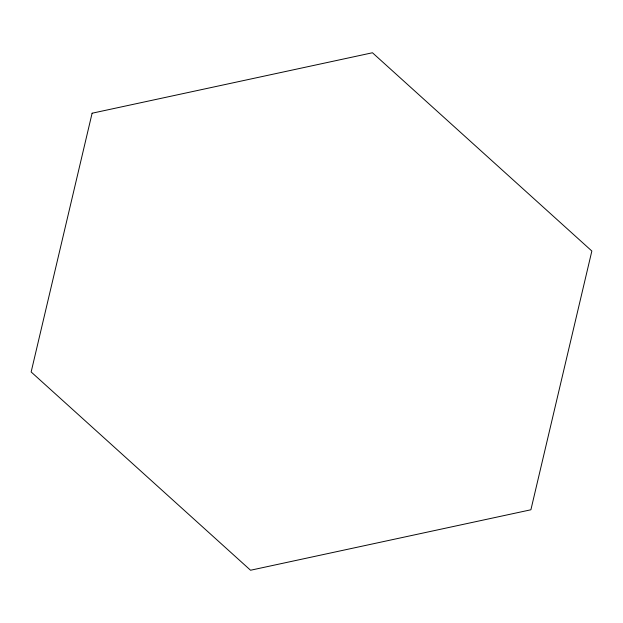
<?xml version="1.0" encoding="UTF-8"?>
<svg xmlns="http://www.w3.org/2000/svg" width="623" height="623" viewBox="0 0 623 623"><rect width="100%" height="100%" fill="white"/><g stroke="black" fill="none" stroke-linecap="round" stroke-linejoin="round"><path stroke-width="0.93" d="M92.103 113.222L31.15 371.97L250.547 570.24L530.897 509.778L591.85 251.03L372.453 52.76L92.103 113.222"/></g></svg>
